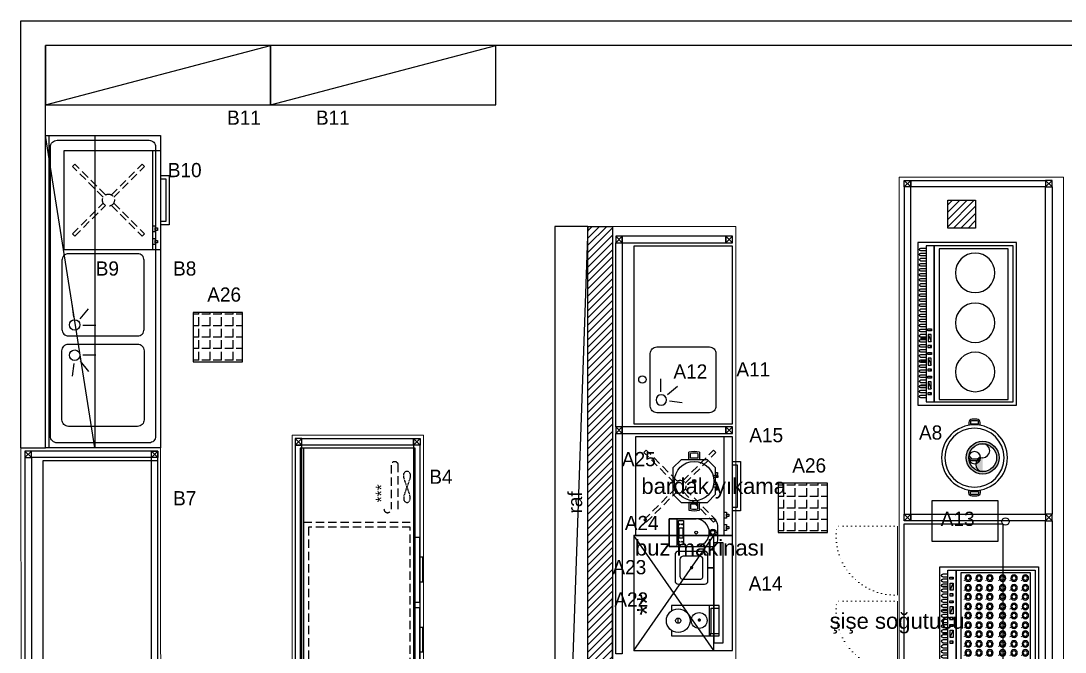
# Model space of a CAD drawing. Header units: centimetres. Extents: x 131563 to 145359, y 24878 to 28066.
# Drawn here: x 136346 to 136981, y 27078 to 27462 of the extents above; entities that cross this region are included whole.
import ezdxf
from ezdxf.enums import TextEntityAlignment as Align

# ---------------------------------------------------------------- set-up
doc = ezdxf.new("R2010")
doc.units = ezdxf.units.CM
doc.header["$LTSCALE"] = 10
doc.header["$MEASUREMENT"] = 0
doc.linetypes.add('DASHED', pattern=[0.75, 0.5, -0.25])
doc.linetypes.add('DOT', pattern=[0.25, 0, -0.25])
for name, color, linetype in [('-DWG_ANA', 7, 'Continuous'), ('002 Çizgi', 7, 'Continuous'), ('Kıtc-002 Çizgi', 7, 'Continuous'), ('Kıtc-006 Yazı 001', 1, 'Continuous'), ('Kıtc-040 Detay', 7, 'Continuous'), ('LP-DIMENSION_INT_100', 51, 'Continuous'), ('S2000-002 Çizgi', 7, 'Continuous')]:
    doc.layers.add(name, color=color, linetype=linetype)
for name, color, linetype, lineweight in [('-DWG_DETAY1', 7, 'Continuous', 9), ('-DWG_DETAY4', 7, 'DOT', 18), ('ARK_AHŞAP', 45, 'Continuous', 15), ('tefriş', 45, 'Continuous', 18)]:
    doc.layers.add(name, color=color, linetype=linetype, lineweight=lineweight)
doc.styles.get("Standard").update_dxf_attribs({"font": 'arial.ttf'})
doc.styles.add('TAKSİM', font='GOTHIC.TTF', dxfattribs={"height": 7})
pattern_1 = [(45, (3541.9645, 0), (-2.20970869, 2.20970869), [])]

# ---------------------------------------------------------------- blocks, each defined once
blk = doc.blocks.new('A$C56E6033F')
at = {"layer": 'Kıtc-002 Çizgi'}
for p, q in [((53.74, 42.95), (51.82, 38.62)), ((53.74, 28.58), (51.82, 24.25)), ((53.74, 14.21), (51.82, 9.88))]:
    blk.add_line(p, q, dxfattribs=at)
for points in [[(60, 99), (60, 0), (0, 0), (0, 99)], [(50, 97), (50, 2), (2, 2), (2, 97)], [(55, 97), (55, 2), (50, 2), (50, 97)], [(5, 95), (47, 95), (47, 3.5), (5, 3.5)], [(53.86, 45.24), (53.86, 46.42), (51.76, 46.42), (51.76, 45.24)], [(53.74, 42.95), (53.74, 38.62), (51.82, 38.62), (51.82, 42.95)], [(53.86, 36.33), (53.86, 35.16), (51.76, 35.16), (51.76, 36.33)], [(53.86, 30.87), (53.86, 32.05), (51.76, 32.05), (51.76, 30.87)], [(53.74, 28.58), (53.74, 24.25), (51.82, 24.25), (51.82, 28.58)], [(53.86, 21.96), (53.86, 20.79), (51.76, 20.79), (51.76, 21.96)], [(53.86, 16.5), (53.86, 17.68), (51.76, 17.68), (51.76, 16.5)], [(53.74, 14.21), (53.74, 9.88), (51.82, 9.88), (51.82, 14.21)], [(53.86, 7.59), (53.86, 6.42), (51.76, 6.42), (51.76, 7.59)]]:
    blk.add_lwpolyline(points, close=True, dxfattribs=at)
for points in [[(58.15, 95.51), (55, 95.51)], [(55, 93.84), (58.15, 93.84)], [(58.15, 92.43), (55, 92.43)], [(55, 90.75), (58.15, 90.75)], [(58.15, 89.34), (55, 89.34)], [(55, 87.67), (58.15, 87.67)], [(55, 87.67), (58.15, 87.67)], [(58.15, 86.26), (55, 86.26)], [(55, 84.59), (58.15, 84.59)], [(58.15, 83.18), (55, 83.18)], [(55, 81.5), (58.15, 81.5)], [(58.15, 80.09), (55, 80.09)], [(55, 78.42), (58.15, 78.42)], [(55, 78.42), (58.15, 78.42)], [(58.15, 77.01), (55, 77.01)], [(55, 75.33), (58.15, 75.33)], [(58.15, 73.93), (55, 73.93)], [(55, 72.25), (58.15, 72.25)], [(58.15, 70.84), (55, 70.84)], [(55, 69.17), (58.15, 69.17)], [(55, 69.17), (58.15, 69.17)], [(58.15, 67.76), (55, 67.76)], [(55, 66.08), (58.15, 66.08)], [(58.15, 64.67), (55, 64.67)], [(55, 63), (58.15, 63)], [(58.15, 61.59), (55, 61.59)], [(55, 59.92), (58.15, 59.92)], [(55, 59.92), (58.15, 59.92)], [(58.15, 58.51), (55, 58.51)], [(55, 56.83), (58.15, 56.83)], [(58.15, 55.42), (55, 55.42)], [(55, 53.75), (58.15, 53.75)], [(58.15, 52.34), (55, 52.34)], [(55, 50.67), (58.15, 50.67)], [(55, 50.67), (58.15, 50.67)], [(58.15, 49.26), (55, 49.26)], [(55, 47.58), (58.15, 47.58)], [(58.15, 46.17), (55, 46.17)], [(55, 44.5), (58.15, 44.5)], [(58.15, 43.09), (55, 43.09)], [(55, 41.41), (58.15, 41.41)], [(55, 40.83), (58.15, 40.83)], [(55, 40.37), (58.15, 40.37)], [(58.15, 40), (55, 40)], [(55, 38.33), (58.15, 38.33)], [(58.15, 36.92), (55, 36.92)], [(55, 35.25), (58.15, 35.25)], [(58.15, 33.84), (55, 33.84)], [(55, 32.16), (58.15, 32.16)], [(58.15, 30.75), (55, 30.75)], [(55, 29.08), (58.15, 29.08)], [(58.15, 27.67), (55, 27.67)], [(55, 26.47), (58.15, 26.47)], [(55, 26), (58.15, 26)], [(58.15, 24.59), (55, 24.59)], [(55, 22.91), (58.15, 22.91)], [(58.15, 21.5), (55, 21.5)], [(55, 19.83), (58.15, 19.83)], [(58.15, 18.42), (55, 18.42)], [(55, 16.74), (58.15, 16.74)], [(58.15, 15.34), (55, 15.34)], [(55, 13.66), (58.15, 13.66)], [(58.15, 12.25), (55, 12.25)], [(55, 12.1), (58.15, 12.1)], [(55, 10.58), (58.15, 10.58)], [(58.15, 9.17), (55, 9.17)], [(55, 7.49), (58.15, 7.49)], [(58.15, 6.08), (55, 6.08)], [(55, 4.41), (58.15, 4.41)]]:
    blk.add_lwpolyline(points, dxfattribs=at)
for points, const_width in [([(52.5, 45.24), (52.5, 46.42)], 0.5), ([(55, 40.76), (58.5, 40.76)], 1), ([(52.5, 36.33), (52.5, 35.16)], 0.5), ([(52.5, 30.87), (52.5, 32.05)], 0.5), ([(55, 26.39), (58.5, 26.39)], 1), ([(52.5, 21.96), (52.5, 20.79)], 0.5), ([(52.5, 16.5), (52.5, 17.68)], 0.5), ([(52.5, 7.59), (52.5, 6.42)], 0.5), ([(55, 12.02), (58.5, 12.02)], 1)]:
    blk.add_lwpolyline(points, dxfattribs=dict(at, const_width=const_width))
for centre in [(58.15, 94.67), (58.15, 91.59), (58.15, 88.51), (58.15, 88.51), (58.15, 85.42), (58.15, 82.34), (58.15, 79.26), (58.15, 79.26), (58.15, 76.17), (58.15, 73.09), (58.15, 70), (58.15, 70), (58.15, 66.92), (58.15, 63.84), (58.15, 60.75), (58.15, 60.75), (58.15, 57.67), (58.15, 54.59), (58.15, 51.5), (58.15, 51.5), (58.15, 48.42), (58.15, 45.34), (58.15, 42.25), (58.15, 39.17), (58.15, 36.08), (58.15, 33), (58.15, 29.92), (58.15, 26.83), (58.15, 23.75), (58.15, 20.67), (58.15, 17.58), (58.15, 14.5), (58.15, 11.41), (58.15, 8.33), (58.15, 5.25)]:
    blk.add_arc(centre, 0.837, 270, 90, dxfattribs=at)
at = {"layer": 'S2000-002 Çizgi'}
for centre in [(25.13, 80.49), (25.13, 50.09), (25.13, 20.19)]:
    blk.add_circle(centre, 12, dxfattribs=at)
blk = doc.blocks.new('A$C53E03B34')
at = {"layer": 'Kıtc-002 Çizgi'}
for points in [[(3.74, 16.55), (2, 16.55, -0.414214), (0, 18.55), (0, 21.45, -0.414214), (2, 23.45), (3.74, 23.45)], [(43.14, 16.55), (44.87, 16.55, 0.414214), (46.87, 18.55), (46.87, 21.45, 0.414214), (44.87, 23.45), (43.14, 23.45)]]:
    blk.add_lwpolyline(points, format="xyb", dxfattribs=at)
for points in [[(2.83, 17.55), (2, 17.55, -0.414214), (1, 18.55), (1, 21.45, -0.414214), (2, 22.45), (2.83, 22.45)], [(44.05, 17.55), (44.87, 17.55, 0.414214), (45.87, 18.55), (45.87, 21.45, 0.414214), (44.87, 22.45), (44.05, 22.45)]]:
    blk.add_lwpolyline(points, format="xyb", close=True, dxfattribs=at)
for points in [[(22.08, 23.4), (24.16, 21.79), (24.16, 18.12), (22.75, 16.4)], [(23.49, 23.65), (25.16, 22.26), (25.16, 17.69), (23.76, 16.35)]]:
    blk.add_lwpolyline(points, dxfattribs=at)
for radius in [20, 18, 3.66]:
    blk.add_circle((23.44, 20), radius, dxfattribs=at)
blk = doc.blocks.new('A$C139E487F')
at = {"layer": '002 Çizgi'}
h = blk.add_hatch(color=256, dxfattribs=at)
edge = h.paths.add_edge_path()
edge.add_arc((18, 14.42), 1.06, 0, 360)
for points in [[(21.4, 1.42), (26, 1.42), (31, 6.42), (31, 22.42), (26, 27.42), (10, 27.42), (5, 22.42), (5, 6.42), (10, 1.42), (14.6, 1.42)], [(0.34, 11.14), (5, 11.14), (5, 17.71), (0.34, 17.71)], [(1.18, 12.14), (4, 12.14), (4, 16.71), (1.18, 16.71)], [(35.66, 11.14), (31, 11.14), (31, 17.71), (35.66, 17.71)], [(34.82, 12.14), (32, 12.14), (32, 16.71), (34.82, 16.71)], [(15.69, 1.42), (20.31, 1.42)]]:
    blk.add_lwpolyline(points, dxfattribs=at)
for radius in [12, 1.06]:
    blk.add_circle((18, 14.42), radius, dxfattribs=at)
for centre, radius, start, end in [((16, 14.42), 16, 168.1479, 191.8521), ((16, 14.42), 15, 171.23328, 188.76672), ((20, 14.42), 15, 351.23328, 8.76672), ((20, 14.42), 16, 348.1479, 11.8521)]:
    blk.add_arc(centre, radius, start, end, dxfattribs=at)
at = {"layer": 'Kıtc-002 Çizgi'}
for points in [[(12.67, 0.2), (15.33, 0.41), (15.33, 1.04), (12.67, 1.25)], [(23.33, 0.2), (20.67, 0.41), (20.67, 1.04), (23.33, 1.25)]]:
    blk.add_lwpolyline(points, close=True, dxfattribs=at)
for points in [[(14.6, 2.92), (14.6, 1.09)], [(14.6, 0), (15.69, 0), (15.69, 2.69)], [(14.6, 0.35), (14.6, 0)], [(21.4, 0), (20.31, 0), (20.31, 2.69)], [(21.4, 2.92), (21.4, 1.09)], [(21.4, 0.35), (21.4, 0)]]:
    blk.add_lwpolyline(points, dxfattribs=at)
blk = doc.blocks.new('A$C0D0247C1')
at = {"layer": 'Kıtc-002 Çizgi'}
for points in [[(2, 0), (18, 0, 0.414214), (20, 2), (20, 18, 0.414214), (18, 20), (2, 20, 0.414214), (0, 18), (0, 2, 0.414214)], [(5, 3), (15, 3, 0.414214), (17, 5), (17, 15, 0.414214), (15, 17), (5, 17, 0.414214), (3, 15), (3, 5, 0.414214)]]:
    blk.add_lwpolyline(points, format="xyb", close=True, dxfattribs=at)
at = {"layer": 'Kıtc-002 Çizgi', "const_width": 1}
blk.add_lwpolyline([(9.53, 10.08, 1), (10.53, 10.08, 1)], format="xyb", close=True, dxfattribs=at)
blk.add_lwpolyline([(20, 10), (23.95, 10)], dxfattribs=at)
blk = doc.blocks.new('A$C64277205')
at = {"layer": '002 Çizgi'}
blk.add_lwpolyline([(4, 0), (13, 0, 0.414214), (17, 4), (17, 29.5), (0, 29.5), (0, 4, 0.414214)], format="xyb", close=True, dxfattribs=at)
for points in [[(0, 29.5), (17, 29.5), (17, 24.89), (0, 24.89)], [(1.08, 23.89), (15.92, 23.89), (15.92, 20.92), (1.08, 20.92)], [(5.15, 23.57), (11.4, 23.57), (11.4, 21.24), (5.15, 21.24)]]:
    blk.add_lwpolyline(points, close=True, dxfattribs=at)
for points in [[(17, 13.14), (17, 24.89), (0, 24.89), (0, 13.14)], [(17, 13.14), (17, 24.89), (17, 24.89), (17, 13.14)]]:
    blk.add_lwpolyline(points, dxfattribs=at)
for centre, radius in [((2.96, 23.23), 0.33), ((2.96, 21.57), 0.33), ((13.6, 23.23), 0.33), ((13.6, 21.57), 0.33), ((8.54, 13.14), 0.901)]:
    blk.add_circle(centre, radius, dxfattribs=at)
blk.add_arc((8.5, 13.65), 8.52, 183.47141, 356.52859, dxfattribs=at)
at = {"layer": 'Kıtc-002 Çizgi', "const_width": 0.5}
blk.add_lwpolyline([(7.59, 1.28), (7.01, 0.34)], dxfattribs=at)
at = {"layer": 'Kıtc-002 Çizgi'}
for radius in [1.98, 1.24]:
    blk.add_circle((8.66, 3.02), radius, dxfattribs=at)
blk = doc.blocks.new('A$C1C4536AD')
at = {"layer": 'Kıtc-002 Çizgi'}
for points in [[(0, 29), (0, 0), (18.5, 0)], [(3.39, 29), (0, 29), (0, 26.84)], [(18.5, 26.95), (18.5, 29), (15.2, 29)], [(18.5, 0), (18.5, 29)], [(7.82, 24.81), (10.92, 24.88)], [(0, 5.79), (18.5, 5.79)], [(1.26, 0), (1.26, 4.77), (16.97, 4.77), (16.97, 0)]]:
    blk.add_lwpolyline(points, dxfattribs=at)
at = {"layer": 'Kıtc-002 Çizgi', "const_width": 1}
blk.add_lwpolyline([(9.18, 12.02, 1), (10.18, 12.02, 1)], format="xyb", close=True, dxfattribs=at)
at = {"layer": 'Kıtc-002 Çizgi'}
blk.add_lwpolyline([(0.33, 5.24), (1.35, 5.24), (1.35, 5.79), (0.33, 5.79)], close=True, dxfattribs=at)
for centre, radius in [((9.3, 24.88), 7.2), ((9.3, 24.88), 1.6), ((9.43, 12.15), 4.82)]:
    blk.add_circle(centre, radius, dxfattribs=at)
blk = doc.blocks.new('A$C72A034B9')
at = {"layer": 'Kıtc-002 Çizgi'}
for p, q in [((11.66, 32.76, 0), (19.47, 33.87, 0)), ((6.52, 27.29, 0), (6.52, 19.4, 0)), ((10.43, 28.95, 0), (16.53, 23.94, 0))]:
    blk.add_line(p, q, dxfattribs=at)
at = {"layer": 'Kıtc-002 Çizgi', "elevation": 0}
blk.add_lwpolyline([(4, 0), (36, 0, 0.414214), (40, 4), (40, 36, 0.414214), (36, 40), (4, 40, 0.414214), (0, 36), (0, 4, 0.414214)], format="xyb", close=True, dxfattribs=at)
at = {"layer": 'Kıtc-002 Çizgi'}
blk.add_circle((6.71, 32.26, 0), 3.19, dxfattribs=at)
blk = doc.blocks.new('A$C521B02A0')
at = {"layer": 'S2000-002 Çizgi'}
blk.add_line((6.65, 10), (10.64, 10), dxfattribs=at)
for points in [[(0, 64), (0, 10), (60, 10), (60, 64)], [(0, 64), (0, 5), (60, 5), (60, 64)], [(3, 10), (6.65, 10), (6.65, 8.54), (3, 8.54)], [(3.97, 8.54), (5.43, 8.54), (5.43, 7.08), (3.97, 7.08)], [(10.64, 10), (14.29, 10), (14.29, 8.54), (10.64, 8.54)], [(11.61, 8.54), (13.07, 8.54), (13.07, 7.08), (11.61, 7.08)], [(45, 0), (15, 0), (15, 5), (45, 5)], [(43, 2), (17, 2), (17, 5), (43, 5)]]:
    blk.add_lwpolyline(points, close=True, dxfattribs=at)
at = {"layer": 'S2000-002 Çizgi', "linetype": 'DASHED'}
for points in [[(8.08, 57.42), (9.49, 58.84)], [(8.08, 57.42), (26.83, 38.67)], [(9.49, 58.84), (28.24, 40.09)], [(31.86, 40.19), (50.51, 58.84)], [(33.27, 38.77), (51.92, 57.42)], [(50.51, 58.84), (51.92, 57.42)], [(26.73, 35.06), (8.08, 16.41)], [(28.14, 33.64), (9.49, 15)], [(31.76, 33.74), (50.51, 15)], [(33.17, 35.16), (51.92, 16.41)], [(9.49, 15), (8.08, 16.41)], [(50.51, 15), (51.92, 16.41)]]:
    blk.add_lwpolyline(points, dxfattribs=at)
blk.add_circle((30, 36.92), 3.63, dxfattribs=at)
blk = doc.blocks.new('A$C30F503A4')
at = {"layer": 'Kıtc-002 Çizgi'}
for p, q in [((56.05, 6.26), (60.38, 8.18)), ((70.42, 6.26), (74.75, 8.18)), ((84.79, 6.26), (89.12, 8.18))]:
    blk.add_line(p, q, dxfattribs=at)
for points in [[(0, 0), (99, 0), (99, 60), (0, 60)], [(2, 10), (97, 10), (97, 58), (2, 58)], [(4, 55), (4, 13), (95.5, 13), (95.5, 55)], [(2, 5), (97, 5), (97, 10), (2, 10)], [(53.76, 6.14), (52.58, 6.14), (52.58, 8.24), (53.76, 8.24)], [(56.05, 6.26), (60.38, 6.26), (60.38, 8.18), (56.05, 8.18)], [(62.67, 6.14), (63.84, 6.14), (63.84, 8.24), (62.67, 8.24)], [(68.13, 6.14), (66.95, 6.14), (66.95, 8.24), (68.13, 8.24)], [(70.42, 6.26), (74.75, 6.26), (74.75, 8.18), (70.42, 8.18)], [(77.04, 6.14), (78.21, 6.14), (78.21, 8.24), (77.04, 8.24)], [(82.5, 6.14), (81.32, 6.14), (81.32, 8.24), (82.5, 8.24)], [(84.79, 6.26), (89.12, 6.26), (89.12, 8.18), (84.79, 8.18)], [(91.41, 6.14), (92.58, 6.14), (92.58, 8.24), (91.41, 8.24)]]:
    blk.add_lwpolyline(points, close=True, dxfattribs=at)
for points, const_width in [([(5.94, 50.33), (5.36, 49.38)], 0.5), ([(11.88, 50.33), (11.3, 49.38)], 0.5), ([(17.32, 50.33), (16.74, 49.38)], 0.5), ([(22.77, 50.33), (22.18, 49.38)], 0.5), ([(28.7, 50.33), (28.12, 49.38)], 0.5), ([(34.15, 50.33), (33.57, 49.38)], 0.5), ([(39.59, 50.33), (39.01, 49.38)], 0.5), ([(45.53, 50.33), (44.95, 49.38)], 0.5), ([(50.97, 50.33), (50.39, 49.38)], 0.5), ([(56.91, 50.33), (56.33, 49.38)], 0.5), ([(62.36, 50.33), (61.77, 49.38)], 0.5), ([(68.29, 50.33), (67.71, 49.38)], 0.5), ([(73.74, 50.33), (73.16, 49.38)], 0.5), ([(79.68, 50.33), (79.09, 49.38)], 0.5), ([(85.12, 50.33), (84.54, 49.38)], 0.5), ([(91.06, 50.33), (90.48, 49.38)], 0.5), ([(5.94, 43.43), (5.36, 42.49)], 0.5), ([(11.88, 43.43), (11.3, 42.49)], 0.5), ([(17.32, 43.43), (16.74, 42.49)], 0.5), ([(22.77, 43.43), (22.18, 42.49)], 0.5), ([(28.7, 43.43), (28.12, 42.49)], 0.5), ([(34.15, 43.43), (33.57, 42.49)], 0.5), ([(39.59, 43.43), (39.01, 42.49)], 0.5), ([(45.53, 43.43), (44.95, 42.49)], 0.5), ([(50.97, 43.43), (50.39, 42.49)], 0.5), ([(56.91, 43.43), (56.33, 42.49)], 0.5), ([(62.36, 43.43), (61.77, 42.49)], 0.5), ([(68.29, 43.43), (67.71, 42.49)], 0.5), ([(73.74, 43.43), (73.16, 42.49)], 0.5), ([(79.68, 43.43), (79.09, 42.49)], 0.5), ([(85.12, 43.43), (84.54, 42.49)], 0.5), ([(91.06, 43.43), (90.48, 42.49)], 0.5), ([(5.94, 36.51), (5.36, 35.56)], 0.5), ([(11.88, 36.51), (11.3, 35.56)], 0.5), ([(17.32, 36.51), (16.74, 35.56)], 0.5), ([(22.77, 36.51), (22.18, 35.56)], 0.5), ([(28.7, 36.51), (28.12, 35.56)], 0.5), ([(34.15, 36.51), (33.57, 35.56)], 0.5), ([(39.59, 36.51), (39.01, 35.56)], 0.5), ([(45.53, 36.51), (44.95, 35.56)], 0.5), ([(50.97, 36.51), (50.39, 35.56)], 0.5), ([(56.91, 36.51), (56.33, 35.56)], 0.5), ([(62.36, 36.51), (61.77, 35.56)], 0.5), ([(68.29, 36.51), (67.71, 35.56)], 0.5), ([(73.74, 36.51), (73.16, 35.56)], 0.5), ([(79.68, 36.51), (79.09, 35.56)], 0.5), ([(85.12, 36.51), (84.54, 35.56)], 0.5), ([(91.06, 36.51), (90.48, 35.56)], 0.5), ([(5.94, 28.73), (5.36, 27.78)], 0.5), ([(11.88, 28.73), (11.3, 27.78)], 0.5), ([(17.32, 28.73), (16.74, 27.78)], 0.5), ([(22.77, 28.73), (22.18, 27.78)], 0.5), ([(28.7, 28.73), (28.12, 27.78)], 0.5), ([(34.15, 28.73), (33.57, 27.78)], 0.5), ([(39.59, 28.73), (39.01, 27.78)], 0.5), ([(45.53, 28.73), (44.95, 27.78)], 0.5), ([(50.97, 28.73), (50.39, 27.78)], 0.5), ([(56.91, 28.73), (56.33, 27.78)], 0.5), ([(62.36, 28.73), (61.77, 27.78)], 0.5), ([(68.29, 28.73), (67.71, 27.78)], 0.5), ([(73.74, 28.73), (73.16, 27.78)], 0.5), ([(79.68, 28.73), (79.09, 27.78)], 0.5), ([(85.12, 28.73), (84.54, 27.78)], 0.5), ([(91.06, 28.73), (90.48, 27.78)], 0.5), ([(5.94, 22.14), (5.36, 21.19)], 0.5), ([(11.88, 22.14), (11.3, 21.19)], 0.5), ([(17.32, 22.14), (16.74, 21.19)], 0.5), ([(22.77, 22.14), (22.18, 21.19)], 0.5), ([(28.7, 22.14), (28.12, 21.19)], 0.5), ([(34.15, 22.14), (33.57, 21.19)], 0.5), ([(39.59, 22.14), (39.01, 21.19)], 0.5), ([(45.53, 22.14), (44.95, 21.19)], 0.5), ([(50.97, 22.14), (50.39, 21.19)], 0.5), ([(56.91, 22.14), (56.33, 21.19)], 0.5), ([(62.36, 22.14), (61.77, 21.19)], 0.5), ([(68.29, 22.14), (67.71, 21.19)], 0.5), ([(73.74, 22.14), (73.16, 21.19)], 0.5), ([(79.68, 22.14), (79.09, 21.19)], 0.5), ([(85.12, 22.14), (84.54, 21.19)], 0.5), ([(91.06, 22.14), (90.48, 21.19)], 0.5), ([(5.94, 15.54), (5.36, 14.59)], 0.5), ([(11.88, 15.54), (11.3, 14.59)], 0.5), ([(17.32, 15.54), (16.74, 14.59)], 0.5), ([(22.77, 15.54), (22.18, 14.59)], 0.5), ([(28.7, 15.54), (28.12, 14.59)], 0.5), ([(34.15, 15.54), (33.57, 14.59)], 0.5), ([(39.59, 15.54), (39.01, 14.59)], 0.5), ([(45.53, 15.54), (44.95, 14.59)], 0.5), ([(50.97, 15.54), (50.39, 14.59)], 0.5), ([(56.91, 15.54), (56.33, 14.59)], 0.5), ([(62.36, 15.54), (61.77, 14.59)], 0.5), ([(68.29, 15.54), (67.71, 14.59)], 0.5), ([(73.74, 15.54), (73.16, 14.59)], 0.5), ([(79.68, 15.54), (79.09, 14.59)], 0.5), ([(85.12, 15.54), (84.54, 14.59)], 0.5), ([(91.06, 15.54), (90.48, 14.59)], 0.5), ([(53.76, 7.5), (52.58, 7.5)], 0.5), ([(62.67, 7.5), (63.84, 7.5)], 0.5), ([(68.13, 7.5), (66.95, 7.5)], 0.5), ([(77.04, 7.5), (78.21, 7.5)], 0.5), ([(82.5, 7.5), (81.32, 7.5)], 0.5), ([(91.41, 7.5), (92.58, 7.5)], 0.5), ([(58.24, 5), (58.24, 1.5)], 1), ([(72.61, 5), (72.61, 1.5)], 1), ([(86.98, 5), (86.98, 1.5)], 1)]:
    blk.add_lwpolyline(points, dxfattribs=dict(at, const_width=const_width))
for points in [[(3.49, 1.85), (3.49, 5)], [(5.16, 5), (5.16, 1.85)], [(6.57, 1.85), (6.57, 5)], [(8.25, 5), (8.25, 1.85)], [(9.66, 1.85), (9.66, 5)], [(11.33, 5), (11.33, 1.85)], [(11.33, 5), (11.33, 1.85)], [(12.74, 1.85), (12.74, 5)], [(14.41, 5), (14.41, 1.85)], [(15.82, 1.85), (15.82, 5)], [(17.5, 5), (17.5, 1.85)], [(18.91, 1.85), (18.91, 5)], [(20.58, 5), (20.58, 1.85)], [(20.58, 5), (20.58, 1.85)], [(21.99, 1.85), (21.99, 5)], [(23.67, 5), (23.67, 1.85)], [(25.07, 1.85), (25.07, 5)], [(26.75, 5), (26.75, 1.85)], [(28.16, 1.85), (28.16, 5)], [(29.83, 5), (29.83, 1.85)], [(29.83, 5), (29.83, 1.85)], [(31.24, 1.85), (31.24, 5)], [(32.92, 5), (32.92, 1.85)], [(34.33, 1.85), (34.33, 5)], [(36, 5), (36, 1.85)], [(37.41, 1.85), (37.41, 5)], [(39.08, 5), (39.08, 1.85)], [(39.08, 5), (39.08, 1.85)], [(40.49, 1.85), (40.49, 5)], [(42.17, 5), (42.17, 1.85)], [(43.58, 1.85), (43.58, 5)], [(45.25, 5), (45.25, 1.85)], [(46.66, 1.85), (46.66, 5)], [(48.33, 5), (48.33, 1.85)], [(48.33, 5), (48.33, 1.85)], [(49.74, 1.85), (49.74, 5)], [(51.42, 5), (51.42, 1.85)], [(52.83, 1.85), (52.83, 5)], [(54.5, 5), (54.5, 1.85)], [(55.91, 1.85), (55.91, 5)], [(57.59, 5), (57.59, 1.85)], [(58.17, 5), (58.17, 1.85)], [(58.63, 5), (58.63, 1.85)], [(59, 1.85), (59, 5)], [(60.67, 5), (60.67, 1.85)], [(62.08, 1.85), (62.08, 5)], [(63.75, 5), (63.75, 1.85)], [(65.16, 1.85), (65.16, 5)], [(66.84, 5), (66.84, 1.85)], [(68.25, 1.85), (68.25, 5)], [(69.92, 5), (69.92, 1.85)], [(71.33, 1.85), (71.33, 5)], [(72.53, 5), (72.53, 1.85)], [(73, 5), (73, 1.85)], [(74.41, 1.85), (74.41, 5)], [(76.09, 5), (76.09, 1.85)], [(77.5, 1.85), (77.5, 5)], [(79.17, 5), (79.17, 1.85)], [(80.58, 1.85), (80.58, 5)], [(82.26, 5), (82.26, 1.85)], [(83.66, 1.85), (83.66, 5)], [(85.34, 5), (85.34, 1.85)], [(86.75, 1.85), (86.75, 5)], [(86.9, 5), (86.9, 1.85)], [(88.42, 5), (88.42, 1.85)], [(89.83, 1.85), (89.83, 5)], [(91.51, 5), (91.51, 1.85)], [(92.92, 1.85), (92.92, 5)], [(94.59, 5), (94.59, 1.85)]]:
    blk.add_lwpolyline(points, dxfattribs=at)
for centre, radius in [((7.01, 52.07), 1.98), ((7.01, 52.07), 1.24), ((12.95, 52.07), 1.98), ((12.95, 52.07), 1.24), ((18.39, 52.07), 1.98), ((18.39, 52.07), 1.24), ((23.83, 52.07), 1.98), ((23.83, 52.07), 1.24), ((29.77, 52.07), 1.98), ((29.77, 52.07), 1.24), ((35.22, 52.07), 1.98), ((35.22, 52.07), 1.24), ((40.66, 52.07), 1.98), ((40.66, 52.07), 1.24), ((46.6, 52.07), 1.98), ((46.6, 52.07), 1.24), ((52.04, 52.07), 1.98), ((52.04, 52.07), 1.24), ((57.98, 52.07), 1.98), ((57.98, 52.07), 1.24), ((63.42, 52.07), 1.98), ((63.42, 52.07), 1.24), ((69.36, 52.07), 1.98), ((69.36, 52.07), 1.24), ((74.81, 52.07), 1.98), ((74.81, 52.07), 1.24), ((80.74, 52.07), 1.98), ((80.74, 52.07), 1.24), ((86.19, 52.07), 1.98), ((86.19, 52.07), 1.24), ((92.13, 52.07), 1.98), ((92.13, 52.07), 1.24), ((7.01, 45.17), 1.98), ((7.01, 45.17), 1.24), ((12.95, 45.17), 1.98), ((12.95, 45.17), 1.24), ((18.39, 45.17), 1.98), ((18.39, 45.17), 1.24), ((23.83, 45.17), 1.98), ((23.83, 45.17), 1.24), ((29.77, 45.17), 1.98), ((29.77, 45.17), 1.24), ((35.22, 45.17), 1.98), ((35.22, 45.17), 1.24), ((40.66, 45.17), 1.98), ((40.66, 45.17), 1.24), ((46.6, 45.17), 1.98), ((46.6, 45.17), 1.24), ((52.04, 45.17), 1.98), ((52.04, 45.17), 1.24), ((57.98, 45.17), 1.98), ((57.98, 45.17), 1.24), ((63.42, 45.17), 1.98), ((63.42, 45.17), 1.24), ((69.36, 45.17), 1.98), ((69.36, 45.17), 1.24), ((74.81, 45.17), 1.98), ((74.81, 45.17), 1.24), ((80.74, 45.17), 1.98), ((80.74, 45.17), 1.24), ((86.19, 45.17), 1.98), ((86.19, 45.17), 1.24), ((92.13, 45.17), 1.98), ((92.13, 45.17), 1.24), ((7.01, 38.25), 1.98), ((7.01, 38.25), 1.24), ((12.95, 38.25), 1.98), ((12.95, 38.25), 1.24), ((18.39, 38.25), 1.98), ((18.39, 38.25), 1.24), ((23.83, 38.25), 1.98), ((23.83, 38.25), 1.24), ((29.77, 38.25), 1.98), ((29.77, 38.25), 1.24), ((35.22, 38.25), 1.98), ((35.22, 38.25), 1.24), ((40.66, 38.25), 1.98), ((40.66, 38.25), 1.24), ((46.6, 38.25), 1.98), ((46.6, 38.25), 1.24), ((52.04, 38.25), 1.98), ((52.04, 38.25), 1.24), ((57.98, 38.25), 1.98), ((57.98, 38.25), 1.24), ((63.42, 38.25), 1.98), ((63.42, 38.25), 1.24), ((69.36, 38.25), 1.98), ((69.36, 38.25), 1.24), ((74.81, 38.25), 1.98), ((74.81, 38.25), 1.24), ((80.74, 38.25), 1.98), ((80.74, 38.25), 1.24), ((86.19, 38.25), 1.98), ((86.19, 38.25), 1.24), ((92.13, 38.25), 1.98), ((92.13, 38.25), 1.24), ((7.01, 30.47), 1.98), ((12.95, 30.47), 1.98), ((18.39, 30.47), 1.98), ((23.83, 30.47), 1.98), ((29.77, 30.47), 1.98), ((35.22, 30.47), 1.98), ((40.66, 30.47), 1.98), ((46.6, 30.47), 1.98), ((52.04, 30.47), 1.98), ((57.98, 30.47), 1.98), ((63.42, 30.47), 1.98), ((69.36, 30.47), 1.98), ((74.81, 30.47), 1.98), ((80.74, 30.47), 1.98), ((86.19, 30.47), 1.98), ((92.13, 30.47), 1.98), ((7.01, 23.88), 1.98), ((7.01, 30.47), 1.24), ((12.95, 23.88), 1.98), ((12.95, 30.47), 1.24), ((18.39, 23.88), 1.98), ((18.39, 30.47), 1.24), ((23.83, 23.88), 1.98), ((23.83, 30.47), 1.24), ((29.77, 23.88), 1.98), ((29.77, 30.47), 1.24), ((35.22, 23.88), 1.98), ((35.22, 30.47), 1.24), ((40.66, 23.88), 1.98), ((40.66, 30.47), 1.24), ((46.6, 23.88), 1.98), ((46.6, 30.47), 1.24), ((52.04, 23.88), 1.98), ((52.04, 30.47), 1.24), ((57.98, 23.88), 1.98), ((57.98, 30.47), 1.24), ((63.42, 23.88), 1.98), ((63.42, 30.47), 1.24), ((69.36, 23.88), 1.98), ((69.36, 30.47), 1.24), ((74.81, 23.88), 1.98), ((74.81, 30.47), 1.24), ((80.74, 23.88), 1.98), ((80.74, 30.47), 1.24), ((86.19, 23.88), 1.98), ((86.19, 30.47), 1.24), ((92.13, 23.88), 1.98), ((92.13, 30.47), 1.24), ((7.01, 17.28), 1.98), ((7.01, 23.88), 1.24), ((12.95, 17.28), 1.98), ((12.95, 23.88), 1.24), ((18.39, 17.28), 1.98), ((18.39, 23.88), 1.24), ((23.83, 17.28), 1.98), ((23.83, 23.88), 1.24), ((29.77, 17.28), 1.98), ((29.77, 23.88), 1.24), ((35.22, 17.28), 1.98), ((35.22, 23.88), 1.24), ((40.66, 17.28), 1.98), ((40.66, 23.88), 1.24), ((46.6, 17.28), 1.98), ((46.6, 23.88), 1.24), ((52.04, 17.28), 1.98), ((52.04, 23.88), 1.24), ((57.98, 17.28), 1.98), ((57.98, 23.88), 1.24), ((63.42, 17.28), 1.98), ((63.42, 23.88), 1.24), ((69.36, 17.28), 1.98), ((69.36, 23.88), 1.24), ((74.81, 17.28), 1.98), ((74.81, 23.88), 1.24), ((80.74, 17.28), 1.98), ((80.74, 23.88), 1.24), ((86.19, 17.28), 1.98), ((86.19, 23.88), 1.24), ((92.13, 17.28), 1.98), ((92.13, 23.88), 1.24), ((7.01, 17.28), 1.24), ((12.95, 17.28), 1.24), ((18.39, 17.28), 1.24), ((23.83, 17.28), 1.24), ((29.77, 17.28), 1.24), ((35.22, 17.28), 1.24), ((40.66, 17.28), 1.24), ((46.6, 17.28), 1.24), ((52.04, 17.28), 1.24), ((57.98, 17.28), 1.24), ((63.42, 17.28), 1.24), ((69.36, 17.28), 1.24), ((74.81, 17.28), 1.24), ((80.74, 17.28), 1.24), ((86.19, 17.28), 1.24), ((92.13, 17.28), 1.24)]:
    blk.add_circle(centre, radius, dxfattribs=at)
for centre in [(4.33, 1.85), (7.41, 1.85), (10.49, 1.85), (10.49, 1.85), (13.58, 1.85), (16.66, 1.85), (19.74, 1.85), (19.74, 1.85), (22.83, 1.85), (25.91, 1.85), (29, 1.85), (29, 1.85), (32.08, 1.85), (35.16, 1.85), (38.25, 1.85), (38.25, 1.85), (41.33, 1.85), (44.41, 1.85), (47.5, 1.85), (47.5, 1.85), (50.58, 1.85), (53.66, 1.85), (56.75, 1.85), (59.83, 1.85), (62.92, 1.85), (66, 1.85), (69.08, 1.85), (72.17, 1.85), (75.25, 1.85), (78.33, 1.85), (81.42, 1.85), (84.5, 1.85), (87.59, 1.85), (90.67, 1.85), (93.75, 1.85)]:
    blk.add_arc(centre, 0.837, 180, 0, dxfattribs=at)
blk = doc.blocks.new('A$C6C415FB2')
at = {"layer": '-DWG_ANA', "color": 0, "elevation": 0}
blk.add_lwpolyline([(101.46, 164.16), (41.46, 164.16), (41.46, 29.16), (101.46, 29.16)], close=True, dxfattribs=at)
at = {"layer": '-DWG_DETAY1', "color": 0}
for p, q in [((37.46, 120.16), (37.46, 162.16)), ((37.46, 76.16), (37.46, 118.16)), ((37.46, 30.52), (37.46, 72.52))]:
    blk.add_line(p, q, dxfattribs=at)
at = {"layer": '-DWG_DETAY4', "color": 0, "elevation": 0}
for points in [[(35.46, 162.16), (0.46, 162.16, 0.454885), (35.46, 120.19, 0.414214)], [(35.46, 76.16), (0.46, 76.16, -0.454885), (35.46, 118.13, -0.414214)], [(35.46, 30.52), (0.46, 30.52, -0.454885), (35.46, 72.49, -0.414214)]]:
    blk.add_lwpolyline(points, format="xyb", dxfattribs=at)
blk = doc.blocks.new('A$C14D17327')
at = {"layer": 'Kıtc-002 Çizgi', "color": 1, "elevation": 0}
blk.add_lwpolyline([(0, 4), (4, 4), (4, 0), (0, 0)], close=True, dxfattribs=at)
for points in [[(0, 4), (4, 0)], [(0, 0), (4, 4)]]:
    blk.add_lwpolyline(points, dxfattribs=at)
blk = doc.blocks.new('A$C153D690E')
at = {"layer": 'S2000-002 Çizgi'}
blk.add_line((188, 72.6), (0, 72.6), dxfattribs=at)
for points in [[(188, 4.6), (188, 74.6), (0, 74.6), (0, 4.6)], [(49.95, 1.96), (10.35, 1.96), (10.35, 4.6), (49.95, 4.6)], [(37.82, 1.96), (22.87, 1.96), (22.87, 0), (37.82, 0)], [(91.21, 1.96), (51.61, 1.96), (51.61, 4.6), (91.21, 4.6)], [(79.08, 1.96), (64.14, 1.96), (64.14, 0), (79.08, 0)], [(133.84, 1.96), (94.24, 1.96), (94.24, 4.6), (133.84, 4.6)], [(121.71, 1.96), (106.77, 1.96), (106.77, 0), (121.71, 0)]]:
    blk.add_lwpolyline(points, close=True, dxfattribs=at)
at = {"layer": 'S2000-002 Çizgi', "linetype": 'DASHED'}
blk.add_lwpolyline([(143, 72.6), (143, 4.6)], dxfattribs=at)
blk.add_lwpolyline([(140, 69.6), (3, 69.6), (3, 7.6), (140, 7.6)], close=True, dxfattribs=at)
for points in [[(177.67, 19.28), (151, 19.28, -1), (151, 23.63)], [(151, 14.93), (177.67, 14.93, 1), (177.67, 19.28)]]:
    blk.add_lwpolyline(points, format="xyb", dxfattribs=at)
at = {"layer": 'S2000-002 Çizgi', "linetype": 'DASHED', "ltscale": 0.1}
blk.add_lwpolyline([(171.56, 7.62), (170.1, 7.8), (168.4, 8.25), (166.54, 8.89), (164.59, 9.63), (162.64, 10.36), (160.78, 11), (159.07, 11.46), (157.62, 11.63), (156.47, 11.46), (155.66, 11), (155.17, 10.36), (155, 9.63), (155.17, 8.89), (155.66, 8.25), (156.47, 7.8), (157.62, 7.62), (159.07, 7.8), (160.78, 8.25), (162.64, 8.89), (164.59, 9.63), (166.54, 10.36), (168.4, 11), (170.1, 11.46), (171.56, 11.63), (172.7, 11.46), (173.52, 11), (174.01, 10.36), (174.17, 9.63), (174.01, 8.89), (173.52, 8.25), (172.7, 7.8)], close=True, dxfattribs=at)
at = {"layer": 'S2000-002 Çizgi'}
blk.add_text('***', height=6.76, dxfattribs=at).set_placement((155.07, 21.86))
blk = doc.blocks.new('A$C239908C3')
at = {"layer": 'S2000-002 Çizgi'}
for p, q in [((51.34, 52.76), (43.53, 53.87)), ((79.66, 52.76), (87.47, 53.87)), ((52.57, 48.95), (46.47, 43.94)), ((56.48, 47.29), (56.48, 39.4)), ((74.52, 47.29), (74.52, 39.4)), ((78.43, 48.95), (84.53, 43.94))]:
    blk.add_line(p, q, dxfattribs=at)
for points in [[(190, 68), (0, 68), (0, 70), (190, 70)], [(190, 0), (0, 0), (0, 70), (190, 70)]]:
    blk.add_lwpolyline(points, close=True, dxfattribs=at)
for points in [[(183, 3), (7, 3, -0.414214), (3, 7), (3, 63, -0.414214), (7, 67), (183, 67, -0.414214), (187, 63), (187, 7, -0.414214)], [(59, 10), (17, 10, -0.414214), (13, 14), (13, 56, -0.414214), (17, 60), (59, 60, -0.414214), (63, 56), (63, 14, -0.414214)], [(72, 10), (114, 10, 0.414214), (118, 14), (118, 56, 0.414214), (114, 60), (72, 60, 0.414214), (68, 56), (68, 14, 0.414214)]]:
    blk.add_lwpolyline(points, format="xyb", close=True, dxfattribs=at)
for centre in [(56.29, 52.26), (74.71, 52.26)]:
    blk.add_circle(centre, 3.19, dxfattribs=at)
blk = doc.blocks.new('A$C4EA64847')
at = {"layer": 'S2000-002 Çizgi'}
for points in [[(1.56, 0), (50.19, 70)], [(50.19, 0), (1.56, 70)], [(50.19, 0), (50.19, 70)]]:
    blk.add_lwpolyline(points, dxfattribs=at)
for points in [[(61.56, 0), (61.56, 70), (1.56, 70), (1.56, 0)], [(55.92, 4.59), (55.92, 65.41), (50.19, 65.41), (50.19, 4.59)]]:
    blk.add_lwpolyline(points, close=True, dxfattribs=at)
blk.add_text('**', height=12, rotation=90, dxfattribs=at).set_placement((15.55, 21.33))

msp = doc.modelspace()

# ---------------------------------------------------------------- hatches: boundary and pattern name
h = msp.add_hatch()
h.set_pattern_fill('ANGLE', color=256, angle=450)
h.set_pattern_definition([(90, (136439.814, 18510.593), (-6.985, 2e-15), [5.08, -1.905]), (180, (136439.814, 18510.593), (-3e-15, -6.985), [5.08, -1.905])])
h.paths.add_polyline_path([(136480.4, 27254.83), (136480.4, 27284.83), (136450.4, 27284.83), (136450.4, 27254.83)])
h = msp.add_hatch()
h.set_pattern_fill('ANGLE', color=256, angle=450)
h.set_pattern_definition([(90, (136795.842, 18406.671), (-6.985, 2e-15), [5.08, -1.905]), (180, (136795.842, 18406.671), (-3e-15, -6.985), [5.08, -1.905])])
h.paths.add_polyline_path([(136836.42, 27150.91), (136836.42, 27180.91), (136806.42, 27180.91), (136806.42, 27150.91)])
at = {"layer": 'Kıtc-002 Çizgi'}
h = msp.add_hatch(color=256, dxfattribs=at)
edge = h.paths.add_edge_path(flags=17)
edge.add_arc((136930.88, 27196.49), 8.5, 0, 360)
edge = h.paths.add_edge_path()
edge.add_arc((136930.88, 27196.49), 10, 0, 360)
edge = h.paths.add_edge_path(flags=16)
edge.add_arc((136930.88, 27192.24), 4.25, 90, 270)
at = {"layer": 'LP-DIMENSION_INT_100'}
h = msp.add_hatch(dxfattribs=at)
h.set_pattern_fill('ANSI31', color=252, scale=25)
h.set_pattern_definition(pattern_1)
h.paths.add_polyline_path([(136926.57, 26690.15), (136906.57, 26690.15), (136906.57, 26673.15), (136926.57, 26673.15)])
h.paths.add_polyline_path([(136926.57, 27013.15), (136909.57, 27013.15), (136909.57, 26996.15), (136926.57, 26996.15)])
h.paths.add_polyline_path([(136926.57, 27353.15), (136909.57, 27353.15), (136909.57, 27336.15), (136926.57, 27336.15)])
h = msp.add_hatch(dxfattribs=at)
h.set_pattern_fill('ANSI31', color=252, scale=25)
h.set_pattern_definition(pattern_1)
h.paths.add_polyline_path([(136705.57, 27337.15), (136690.57, 27337.15), (136690.57, 26760.15), (136705.57, 26760.15)])

# ---------------------------------------------------------------- linework, layer by layer
for p, q in [((136345.57, 27202.53), (136345.57, 27462.15)), ((136360.57, 27202.53), (136360.57, 27447.15)), ((136390.57, 27202.53), (136360.57, 27392.53)), ((136690.57, 27337.15), (136670.57, 26760.15)), ((136345.57, 27202.53), (136360.57, 27202.53))]:
    msp.add_line(p, q)
for points in [[(136360.57, 27392.53), (136390.57, 27392.53), (136390.57, 27202.53), (136360.57, 27202.53)], [(136690.57, 27337.15), (136670.57, 27337.15), (136670.57, 26760.15), (136690.57, 26760.15)], [(136428.99, 27194.53), (136358.99, 27194.53), (136358.99, 27022.09), (136428.99, 27022.09)], [(136940.05, 27145.44), (136900.05, 27145.44), (136900.05, 27170.44), (136940.05, 27170.44)]]:
    msp.add_lwpolyline(points, close=True)
at = {"elevation": 0}
for points in [[(136480.4, 27254.83), (136480.4, 27284.83), (136450.4, 27284.83), (136450.4, 27254.83)], [(136836.42, 27150.91), (136836.42, 27180.91), (136806.42, 27180.91), (136806.42, 27150.91)]]:
    msp.add_lwpolyline(points, close=True, dxfattribs=at)
for centre in [(136723.78, 27244.03, 0), (136944.74, 27157.66, 0)]:
    msp.add_circle(centre, 2.24)
at = {"layer": 'ARK_AHŞAP'}
for points in [[(136880.07, 27367.15), (136980.07, 27367.15), (136980.07, 26700.15), (136880.07, 26700.15)], [(136705.57, 26760.15), (136780.57, 26760.15), (136780.57, 27337.15), (136705.57, 27337.15)], [(136510.57, 26830.15), (136590.57, 26830.15), (136590.57, 27210.15), (136510.57, 27210.15)]]:
    msp.add_lwpolyline(points, close=True, dxfattribs=at)
msp.add_lwpolyline([(136415.57, 26600.15), (136980.07, 26600.15), (136980.07, 26700.15), (136430.99, 26700.15), (136430.57, 27202.53)], dxfattribs=at)
at = {"layer": 'Kıtc-002 Çizgi', "color": 1}
for points in [[(136969.07, 27361.15), (136887.07, 27361.15), (136887.07, 27365.15), (136969.07, 27365.15)], [(136887.07, 27361.15), (136883.07, 27361.15), (136883.07, 27162.15), (136887.07, 27162.15)], [(136969.07, 27361.15), (136973.07, 27361.15), (136973.07, 27162.15), (136969.07, 27162.15)], [(136711.57, 27215.15), (136707.57, 27215.15), (136707.57, 27327.15), (136711.57, 27327.15)], [(136711.57, 27327.15), (136774.57, 27327.15), (136774.57, 27331.15), (136711.57, 27331.15)], [(136711.57, 27077.23), (136707.57, 27077.23), (136707.57, 27211.15), (136711.57, 27211.15)], [(136711.57, 27211.15), (136774.57, 27211.15), (136774.57, 27215.15), (136711.57, 27215.15)], [(136516.57, 27208.15), (136584.57, 27208.15), (136584.57, 27204.15), (136516.57, 27204.15)], [(136428.99, 26701.23), (136428.99, 27200.53), (136347.95, 27200.53), (136347.95, 26701.23)], [(136516.57, 27204.15), (136512.57, 27204.15), (136512.57, 27012.2), (136516.57, 27012.2)], [(136584.57, 27012.2), (136588.57, 27012.2), (136588.57, 27204.15), (136584.57, 27204.15)], [(136351.95, 27196.53), (136351.95, 26705.23), (136424.99, 26705.23), (136424.99, 27196.53)], [(136887.07, 27162.15), (136969.07, 27162.15), (136969.07, 27158.15), (136887.07, 27158.15)], [(136969.07, 27158.15), (136973.07, 27158.15), (136973.07, 27019.15), (136969.07, 27019.15)]]:
    msp.add_lwpolyline(points, close=True, dxfattribs=at)
at = {"layer": 'Kıtc-002 Çizgi'}
for radius in [10, 8.5]:
    msp.add_circle((136930.88, 27196.49), radius, dxfattribs=at)
for centre, start, end in [((136930.88, 27200.74), 270, 90), ((136930.88, 27192.24), 90, 270)]:
    msp.add_arc(centre, 4.25, start, end, dxfattribs=at)
at = {"layer": 'LP-DIMENSION_INT_100', "color": 2}
msp.add_line((136705.57, 27015.3), (136705.57, 27111.3), dxfattribs=at)
at = {"layer": 'S2000-002 Çizgi'}
for p, q in [((136345.57, 27462.15), (137283.57, 27462.15)), ((137283.57, 27447.15), (136360.57, 27447.15)), ((136360.57, 27411.15), (136497.57, 27447.15)), ((136497.57, 27411.15), (136634.57, 27447.15)), ((136690.57, 26760.15), (136690.57, 27337.15)), ((136690.57, 27337.15), (136705.57, 27337.15)), ((136705.57, 27337.15), (136705.57, 26760.15))]:
    msp.add_line(p, q, dxfattribs=at)
for points in [[(136360.57, 27411.15), (136497.57, 27411.15), (136497.57, 27447.15), (136360.57, 27447.15)], [(136497.57, 27411.15), (136634.57, 27411.15), (136634.57, 27447.15), (136497.57, 27447.15)], [(136909.57, 27353.15), (136926.57, 27353.15), (136926.57, 27336.15), (136909.57, 27336.15)], [(136718.57, 27217.15), (136778.57, 27217.15), (136778.57, 27325.15), (136718.57, 27325.15)]]:
    msp.add_lwpolyline(points, close=True, dxfattribs=at)
at = {"layer": 'tefriş'}
msp.add_line((136345.57, 27202.53), (136345.98, 26658.02), dxfattribs=at)

# ---------------------------------------------------------------- block references
at = {"xscale": -1, "rotation": 180}
msp.add_blockref('A$C6C415FB2', (136841.62, 27185.31), dxfattribs=at)
msp.add_blockref('A$C4EA64847', (136717.02, 27079.23))
at = {"layer": '002 Çizgi', "rotation": 89.99999999999999}
for name, p in [('A$C139E487F', (136769.76, 27164.21, 0)), ('A$C64277205', (136769.65, 27142.37, 0))]:
    msp.add_blockref(name, p, dxfattribs=at)
at = {"layer": 'Kıtc-002 Çizgi', "xscale": -1}
for name, p, rotation in [('A$C53E03B34', (136945.88, 27219.93), 90), ('A$C30F503A4', (136904.77, 27031.14), 270)]:
    msp.add_blockref(name, p, dxfattribs=dict(at, rotation=rotation))
at = {"layer": 'Kıtc-002 Çizgi'}
msp.add_blockref('A$C0D0247C1', (136743.67, 27119.51, 0), dxfattribs=at)
at = {"layer": 'Kıtc-002 Çizgi', "rotation": 89.99999999999999}
msp.add_blockref('A$C1C4536AD', (136770.47, 27088.06, 0), dxfattribs=at)
at = {"layer": 'Kıtc-040 Detay'}
for p in [(136883.07, 27361.15, 0), (136584.57, 27204.15, 0), (136424.99, 27196.53, 0), (136883.07, 27158.15, 0)]:
    msp.add_blockref('A$C14D17327', p, dxfattribs=at)
at = {"layer": 'Kıtc-040 Detay', "xscale": -1}
for p in [(136973.07, 27361.15, 0), (136711.57, 27327.15, 0), (136778.57, 27327.15, 0), (136711.57, 27211.15, 0), (136778.57, 27211.15, 0), (136516.57, 27204.15, 0), (136351.95, 27196.53, 0), (136973.07, 27158.15, 0)]:
    msp.add_blockref('A$C14D17327', p, dxfattribs=at)
at = {"layer": 'S2000-002 Çizgi'}
for name, p, rotation in [('A$C239908C3', (136430.57, 27202.53), 90), ('A$C521B02A0', (136435.8, 27323.12), 89.99999999999999), ('A$C521B02A0', (136783.57, 27149.15), 89.99999999999999), ('A$C153D690E', (136590.17, 27014.2), 90)]:
    msp.add_blockref(name, p, dxfattribs=dict(at, rotation=rotation))
at = {"layer": 'S2000-002 Çizgi', "xscale": -1}
msp.add_blockref('A$C56E6033F', (136951.39, 27228.43), dxfattribs=at)
at = {"layer": 'S2000-002 Çizgi', "xscale": -1, "rotation": 180}
msp.add_blockref('A$C72A034B9', (136728.57, 27263.83, 0), dxfattribs=at)

# ---------------------------------------------------------------- texts
at = {"style": 'TAKSİM'}
for s, p in [('B11', (136481.33, 27398.98)), ('B11', (136535.42, 27398.98)), ('B10', (136445.28, 27367.1)), ('B9', (136398.2, 27307.24)), ('B8', (136445.28, 27307.24)), ('A26', (136469.27, 27291.38, 0)), ('A12', (136752.98, 27244.58)), ('A11', (136791.28, 27245.93)), ('A15', (136799.15, 27205.87, 0)), ('A8', (136899.19, 27207.46)), ('A25', (136721.62, 27191.3)), ('A26', (136825.3, 27187.46, 0)), ('B4', (136601.2, 27180.58)), ('B7', (136445.28, 27167.5)), ('A24', (136723.38, 27152.41, 0)), ('A13', (136915.65, 27154.99)), ('A23', (136715.87, 27125.57)), ('A14', (136798.75, 27115.58, 0)), ('A22', (136717.01, 27105.92))]:
    msp.add_text(s, height=8.64, dxfattribs=at).set_placement(p, align=Align.CENTER)
msp.add_text('raf', height=8.64, rotation=90, dxfattribs=at).set_placement((136687.11, 27169.29), align=Align.CENTER)
at = {"layer": 'Kıtc-006 Yazı 001'}
for s, p in [('bardak yıkama', (136723.18, 27174.44, 0)), ('buz makinası', (136719.27, 27136.94, 0)), ('şişe soğutucu', (136837.75, 27092.41))]:
    msp.add_text(s, height=9.6, dxfattribs=at).set_placement(p)

doc.saveas('drawing.dxf')
